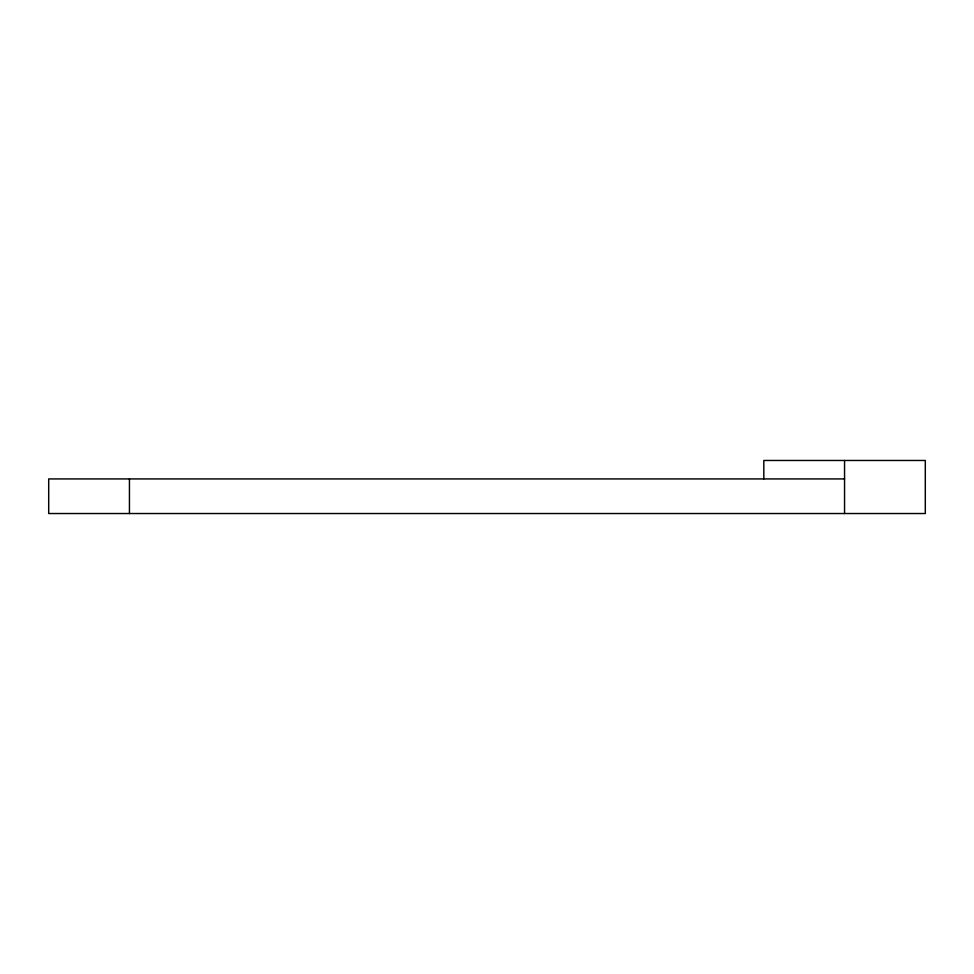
<?xml version="1.0" encoding="UTF-8"?>
<svg xmlns="http://www.w3.org/2000/svg" width="974" height="974" viewBox="0 0 974 974"><rect width="100%" height="100%" fill="white"/><g stroke="black" fill="none" stroke-linecap="round" stroke-linejoin="round"><path stroke-width="1.46" d="M844.555 478.928L48.7 478.928L48.7 513.529L925.3 513.529L925.3 460.471L763.823 460.471L763.823 478.928M844.555 460.471L844.555 513.529M129.445 478.928L129.445 513.529"/></g></svg>
